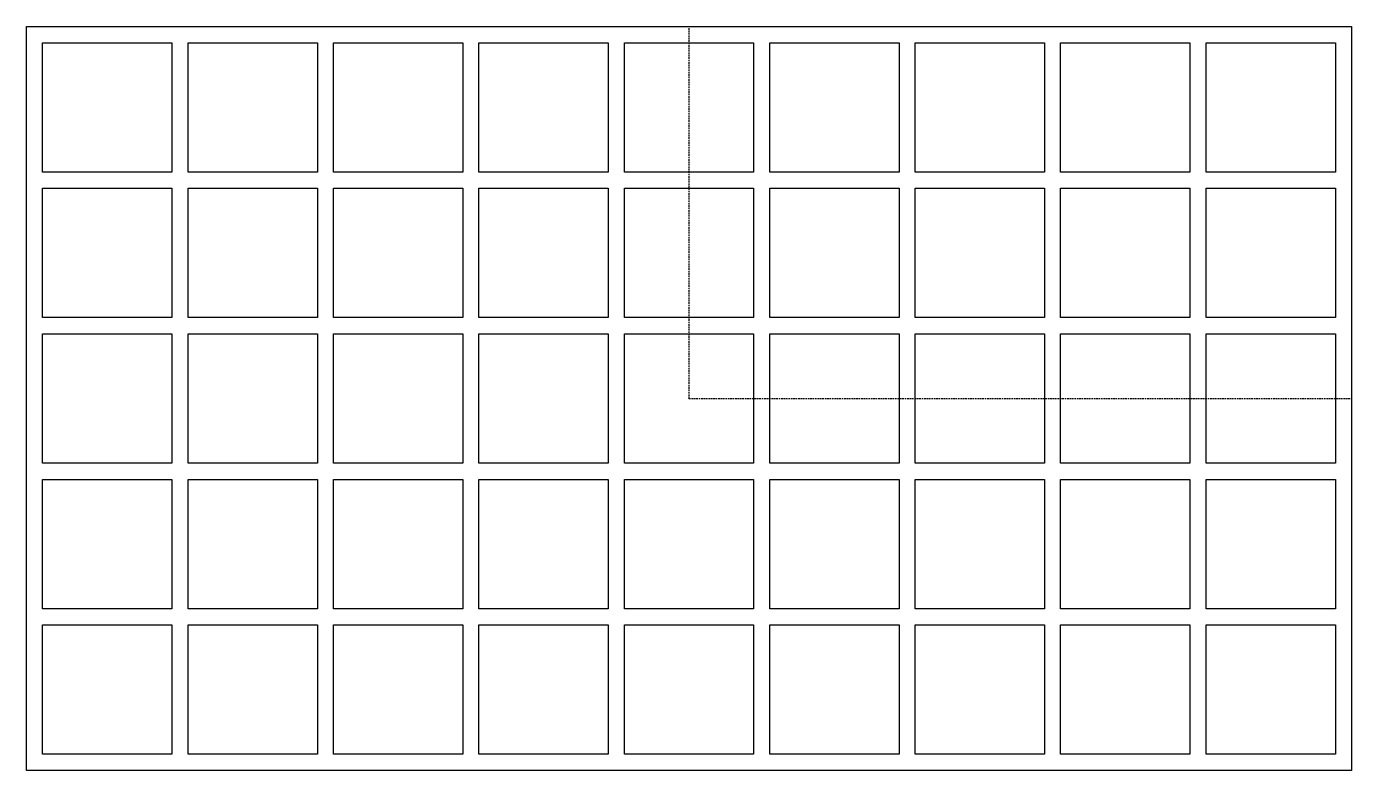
# Model space of a CAD drawing. Header units: millimetres. Extents: x -205 to 205, y -115 to 115.
import ezdxf

# ---------------------------------------------------------------- set-up
doc = ezdxf.new("R2010")
doc.units = ezdxf.units.MM
doc.linetypes.add('DASHED', pattern=[0.75, 0.5, -0.25])
doc.layers.get('0').update_dxf_attribs({"linetype": 'CONTINUOUS'})

msp = doc.modelspace()

# ---------------------------------------------------------------- linework, layer by layer
at = {"linetype": 'DASHED'}
for q in [(0, 115), (205, 0)]:
    msp.add_line((0, 0), q, dxfattribs=at)
for points in [[(-205, 115), (205, 115), (205, -115), (-205, -115)], [(-200, 110), (-160, 110), (-160, 70), (-200, 70)], [(-155, 110), (-115, 110), (-115, 70), (-155, 70)], [(-110, 110), (-70, 110), (-70, 70), (-110, 70)], [(-65, 110), (-25, 110), (-25, 70), (-65, 70)], [(-20, 110), (20, 110), (20, 70), (-20, 70)], [(25, 110), (65, 110), (65, 70), (25, 70)], [(70, 110), (110, 110), (110, 70), (70, 70)], [(115, 110), (155, 110), (155, 70), (115, 70)], [(160, 110), (200, 110), (200, 70), (160, 70)], [(-200, 65), (-160, 65), (-160, 25), (-200, 25)], [(-155, 65), (-115, 65), (-115, 25), (-155, 25)], [(-110, 65), (-70, 65), (-70, 25), (-110, 25)], [(-65, 65), (-25, 65), (-25, 25), (-65, 25)], [(-20, 65), (20, 65), (20, 25), (-20, 25)], [(25, 65), (65, 65), (65, 25), (25, 25)], [(70, 65), (110, 65), (110, 25), (70, 25)], [(115, 65), (155, 65), (155, 25), (115, 25)], [(160, 65), (200, 65), (200, 25), (160, 25)], [(-200, 20), (-160, 20), (-160, -20), (-200, -20)], [(-155, 20), (-115, 20), (-115, -20), (-155, -20)], [(-110, 20), (-70, 20), (-70, -20), (-110, -20)], [(-65, 20), (-25, 20), (-25, -20), (-65, -20)], [(-20, 20), (20, 20), (20, -20), (-20, -20)], [(25, 20), (65, 20), (65, -20), (25, -20)], [(70, 20), (110, 20), (110, -20), (70, -20)], [(115, 20), (155, 20), (155, -20), (115, -20)], [(160, 20), (200, 20), (200, -20), (160, -20)], [(-200, -25), (-160, -25), (-160, -65), (-200, -65)], [(-155, -25), (-115, -25), (-115, -65), (-155, -65)], [(-110, -25), (-70, -25), (-70, -65), (-110, -65)], [(-65, -25), (-25, -25), (-25, -65), (-65, -65)], [(-20, -25), (20, -25), (20, -65), (-20, -65)], [(25, -25), (65, -25), (65, -65), (25, -65)], [(70, -25), (110, -25), (110, -65), (70, -65)], [(115, -25), (155, -25), (155, -65), (115, -65)], [(160, -25), (200, -25), (200, -65), (160, -65)], [(-200, -70), (-160, -70), (-160, -110), (-200, -110)], [(-155, -70), (-115, -70), (-115, -110), (-155, -110)], [(-110, -70), (-70, -70), (-70, -110), (-110, -110)], [(-65, -70), (-25, -70), (-25, -110), (-65, -110)], [(-20, -70), (20, -70), (20, -110), (-20, -110)], [(25, -70), (65, -70), (65, -110), (25, -110)], [(70, -70), (110, -70), (110, -110), (70, -110)], [(115, -70), (155, -70), (155, -110), (115, -110)], [(160, -70), (200, -70), (200, -110), (160, -110)]]:
    msp.add_lwpolyline(points, close=True)
msp.add_point((0, 0))

doc.saveas('drawing.dxf')
